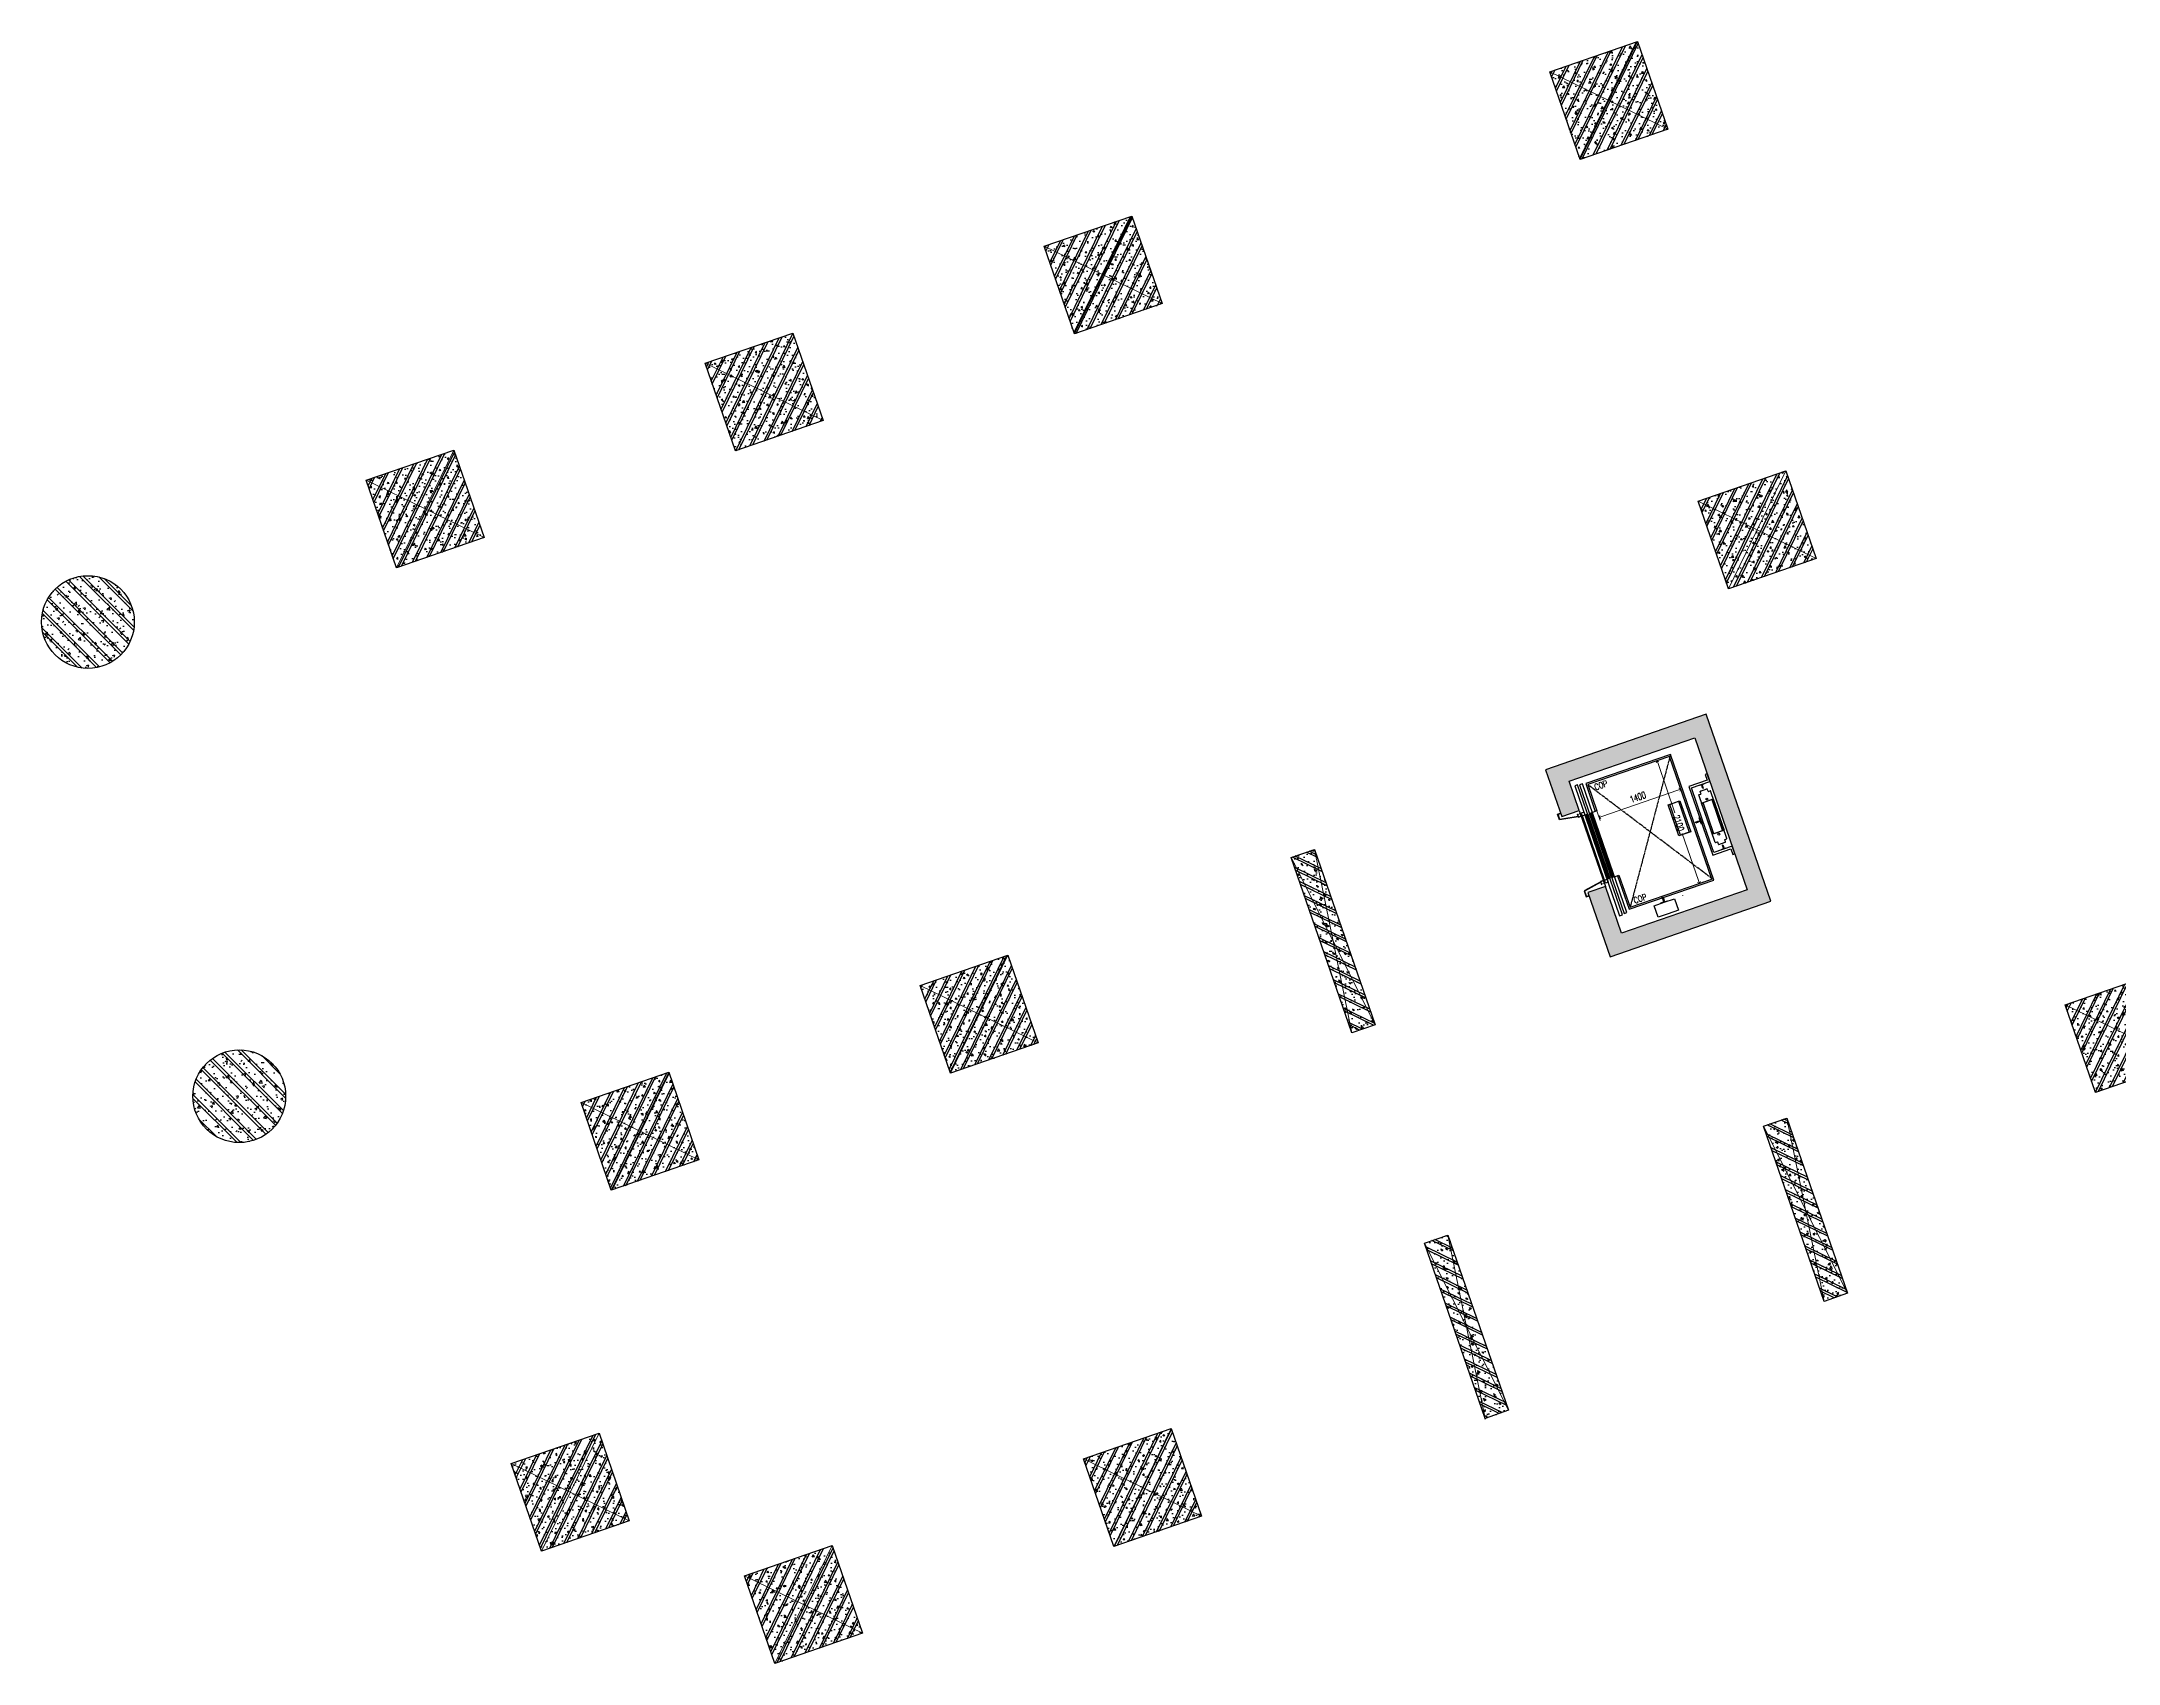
# Model space of a CAD drawing. Header units: millimetres. Extents: x 11689832 to 11802583, y 1023459 to 1173251.
# Drawn here: x 11701101 to 11734685, y 1039625 to 1065865 of the extents above; entities that cross this region are included whole.
import ezdxf
from ezdxf.enums import TextEntityAlignment as Align

# ---------------------------------------------------------------- set-up
doc = ezdxf.new("R2010")
doc.units = ezdxf.units.MM
doc.header["$MEASUREMENT"] = 0
doc.linetypes.add('xref.asix of  podium$0$xref.asix of  podium$0$Xref_ST_MBDV Cot vach 30.7.2022$0$ACAD_ISO02W100', pattern=[15, 12, -3])
doc.layers.get('0').update_dxf_attribs({"linetype": 'CONTINUOUS', "lineweight": 13})
doc.layers.get('Defpoints').update_dxf_attribs({"color": 5, "linetype": 'CONTINUOUS', "lineweight": 13})
doc.layers.add('KT-Net cot vach', color=6, linetype='CONTINUOUS')
doc.layers.add('thang may block', color=36, linetype='CONTINUOUS')
doc.layers.add('KT-Net thay', color=7, linetype='CONTINUOUS', lineweight=25)
doc.styles.add('xref.asix of  podium$0$xref.asix of  podium$0$Xref_ST_MBDV Cot vach 30.7.2022$0$ROMANS', font='ROMANS.SHX')
doc.styles.add('xref.asix of  podium$0$xref.asix of  podium$0$Xref_ST_MBDV Cot vach 30.7.2022$0$xref.N.Cot vach tang N2$0$DIM', font='vnsimli.shx', dxfattribs={"width": 0.7})
doc.dimstyles.new('xref.asix of  podium$0$xref.asix of  podium$0$Xref_ST_MBDV Cot vach 30.7.2022$0$xref.N.Cot vach tang N2$0$CCU 1-100 A1', dxfattribs={"dimscale": 100, "dimtxt": 2.2, "dimasz": 1, "dimexe": 1, "dimexo": 0, "dimgap": 1, "dimtad": 1, "dimdec": 0, "dimdsep": 46, "dimtxsty": 'xref.asix of  podium$0$xref.asix of  podium$0$Xref_ST_MBDV Cot vach 30.7.2022$0$xref.N.Cot vach tang N2$0$DIM', "dimblk1": 'xref.asix of  podium$0$xref.asix of  podium$0$Xref_ST_MBDV Cot vach 30.7.2022$0$xref.N.Cot vach tang N2$0$_ARCHTICK', "dimblk2": 'xref.asix of  podium$0$xref.asix of  podium$0$Xref_ST_MBDV Cot vach 30.7.2022$0$xref.N.Cot vach tang N2$0$_ARCHTICK', "dimsah": 1, "dimcen": 0, "dimdle": 1, "dimclrd": 256, "dimclre": 256, "dimclrt": 31, "dimadec": 0, "dimazin": 0, "dimtfac": 1, "dimtdec": 0, "dimtix": 1, "dimtmove": 2, "dimatfit": 3, "dimldrblk": 'xref.asix of  podium$0$xref.asix of  podium$0$Xref_ST_MBDV Cot vach 30.7.2022$0$xref.N.Cot vach tang N2$0$_ARCHTICK', "dimfxl": 8, "dimtolj": 1, "dimarcsym": 0})
pattern_1 = [(49.99999999999999, (-549.9999999999709, 3049.999999999996), (286.9040730403014, -25.10085399303804), [30, -330]), (355, (-549.9999999999709, 3049.999999999996), (-55.50053344520001, 300.8768534800047), [24, -264]), (100.4514, (-526.0913279999709, 3047.908263999996), (231.4037526856086, 275.7758168243814), [25.496076, -280.4568448]), (46.18420000000001, (-549.9999999999709, 3129.999999999996), (426.8964194502578, -66.20760573160723), [45, -495]), (96.6356, (-514.4253019999708, 3124.482677199996), (373.8650822194813, 389.6471483601767), [38.2441152, -420.6852]), (351.1842, (-549.9999999999709, 3129.999999999996), (373.8647780534509, 389.6474403701299), [36, -396]), (21, (-509.9999999999709, 3109.999999999996), (238.7628208473847, -161.0475562661355), [30, -330]), (326.0000000000001, (-509.9999999999709, 3109.999999999996), (97.32613276863269, 290.0600180187412), [24, -264]), (71.4514, (-490.1031067999709, 3096.579357599996), (336.089051432596, 129.012198683981), [25.496076, -280.4568448]), (37.50000000000001, (-549.9999999999709, 3049.999999999996), (4.863942126916267, 133.1575415325246), [0, -260.8, 0, -268, 0, -265]), (7.499999999999999, (-549.9999999999709, 3049.999999999996), (105.2278149768594, 157.7646847529441), [0, -152.8, 0, -254.8, 0, -101]), (327.5, (-639.1999999999709, 3049.999999999996), (213.5289744689636, -9.021948693751902), [0, -100, 0, -312, 0, -414]), (317.5, (-679.1999999999709, 3049.999999999996), (233.2744677369545, 40.04199293292709), [0, -130, 0, -207.2, 0, -294]), (45, (-549.9999999999709, 3049.999999999996), (-120.2081528017131, 120.2081528017131), []), (45, (-549.9999999999709, 3098.999999999996), (-120.2081528017131, 120.2081528017131), [])]

# ---------------------------------------------------------------- blocks, each defined once
blk = doc.blocks.new('*U53')
h = blk.add_hatch()
h.set_pattern_fill('VATLIEU04', color=250, scale=40, style=0, pattern_type=2)
h.set_pattern_definition([(49.99999999999999, (550, -550), (286.9040730403014, -25.10085399303804), [30, -330]), (355, (550, -550), (-55.50053344520001, 300.8768534800047), [24, -264]), (100.4514, (573.908672, -552.091736), (231.4037526856086, 275.7758168243814), [25.496076, -280.4568448]), (46.18420000000001, (550, -470), (426.8964194502578, -66.20760573160723), [45, -495]), (96.6356, (585.574698, -475.5173228), (373.8650822194813, 389.6471483601767), [38.2441152, -420.6852]), (351.1842, (550, -470), (373.8647780534509, 389.6474403701299), [36, -396]), (21, (590, -490), (238.7628208473847, -161.0475562661355), [30, -330]), (326.0000000000001, (590, -490), (97.32613276863269, 290.0600180187412), [24, -264]), (71.4514, (609.8968932, -503.4206424), (336.089051432596, 129.012198683981), [25.496076, -280.4568448]), (37.50000000000001, (550, -550), (4.863942126916267, 133.1575415325246), [0, -260.8, 0, -268, 0, -265]), (7.499999999999999, (550, -550), (105.2278149768594, 157.7646847529441), [0, -152.8, 0, -254.8, 0, -101]), (327.5, (460.8, -550), (213.5289744689636, -9.021948693751902), [0, -100, 0, -312, 0, -414]), (317.5, (420.8, -550), (233.2744677369545, 40.04199293292709), [0, -130, 0, -207.2, 0, -294]), (45, (550, -550), (-120.2081528017131, 120.2081528017131), []), (45, (550, -501), (-120.2081528017131, 120.2081528017131), [])])
h.paths.add_polyline_path([(-475, 475), (1025, 475), (1025, -1025), (-475, -1025)])
at = {"color": 6, "ltscale": 0.25}
blk.add_lwpolyline([(-475, 475), (1025, 475), (1025, -1025), (-475, -1025)], close=True, dxfattribs=at)
at = {"layer": 'Defpoints', "linetype": 'ByBlock', "ltscale": 30}
for p, q in [((1025, 475), (-475, -1025)), ((-475, 475), (1025, -1025))]:
    blk.add_line(p, q, dxfattribs=at)
blk = doc.blocks.new('xref.asix of  podium$0$xref.asix of  podium$0$C1500')
at = {"layer": 'KT-Net cot vach'}
h = blk.add_hatch(dxfattribs=at)
h.set_pattern_fill('1BETONG2-BOP', color=250, scale=50, style=0, pattern_type=2)
h.set_pattern_definition([(49.99999999999999, (103512.2201552597, -41871.032165007), (358.6300913003767, -31.37606749129755), [37.5, -412.5]), (355, (103512.2201552597, -41871.032165007), (-69.3756668065, 376.0960668500059), [30, -330]), (100.4514, (103542.1059952597, -41873.64683500701), (289.2546908570108, 344.7197710304768), [31.870095, -350.571056]), (46.18420000000001, (103512.2201552597, -41771.032165007), (533.6205243128222, -82.75950716450905), [56.25, -618.75]), (96.6356, (103556.6885277597, -41777.928818507), (467.3313527743517, 487.0589354502209), [47.805144, -525.8565]), (351.1842, (103512.2201552597, -41771.032165007), (467.3309725668136, 487.0593004626623), [45, -495]), (21, (103562.2201552597, -41796.032165007), (298.4535260592309, -201.3094453326694), [37.5, -412.5]), (226, (103562.2201552597, -41796.032165007), (335.9410612363429, -182.7699045802956), [29.99999999999999, -329.9999999999999]), (71.4514, (103587.0912717597, -41812.807968007), (420.111314290745, 161.2652483549762), [31.870095, -350.571056]), (67.5, (103512.2201552597, -41871.032165007), (-77.95809165226936, 147.1872309201324), [0, -326, 0, -335, 0, -331.25]), (4.500000000000002, (103512.2201552597, -41871.032165007), (141.6754619393668, 190.0515942692064), [0, -191, 0, -318.5, 0, -126.25]), (327.5, (103400.7201552597, -41871.032165007), (266.9112180862045, -11.27743586718988), [0, -125, 0, -390, 0, -517.5]), (317.5, (103350.7201552597, -41871.032165007), (291.5930846711931, 50.05249116615887), [0, -162.5, 0, -259, 0, -367.5]), (315, (103512.2201552597, -41871.032165007), (150.2601910021414, 150.2601910021414), []), (315, (103512.2201552597, -41809.782165007), (150.2601910021414, 150.2601910021414), [])])
h.paths.add_polyline_path([(-2387.629219849594, 22.25616056041326, 1), (-887.6292198495939, 22.25616056041326, 1)])
at = {"color": 6, "ltscale": 0.25}
blk.add_circle((-1637.629219849594, 22.25616056041326, 0.1041688098932346), 749.9999999999657, dxfattribs=at)
blk = doc.blocks.new('*U54')
h = blk.add_hatch()
h.set_pattern_fill('VATLIEU04', color=250, scale=40, style=0, pattern_type=2)
h.set_pattern_definition([(49.99999999999999, (550.0000000000146, 1549.999999999985), (286.9040730403014, -25.10085399303804), [30, -330]), (355, (550.0000000000146, 1549.999999999985), (-55.50053344520001, 300.8768534800047), [24, -264]), (100.4514, (573.9086720000146, 1547.908263999985), (231.4037526856086, 275.7758168243814), [25.496076, -280.4568448]), (46.18420000000001, (550.0000000000146, 1629.999999999985), (426.8964194502578, -66.20760573160723), [45, -495]), (96.6356, (585.5746980000147, 1624.482677199985), (373.8650822194813, 389.6471483601767), [38.2441152, -420.6852]), (351.1842, (550.0000000000146, 1629.999999999985), (373.8647780534509, 389.6474403701299), [36, -396]), (21, (590.0000000000146, 1609.999999999985), (238.7628208473847, -161.0475562661355), [30, -330]), (326.0000000000001, (590.0000000000146, 1609.999999999985), (97.32613276863269, 290.0600180187412), [24, -264]), (71.4514, (609.8968932000146, 1596.579357599985), (336.089051432596, 129.012198683981), [25.496076, -280.4568448]), (37.50000000000001, (550.0000000000146, 1549.999999999985), (4.863942126916267, 133.1575415325246), [0, -260.8, 0, -268, 0, -265]), (7.499999999999999, (550.0000000000146, 1549.999999999985), (105.2278149768594, 157.7646847529441), [0, -152.8, 0, -254.8, 0, -101]), (327.5, (460.8000000000145, 1549.999999999985), (213.5289744689636, -9.021948693751902), [0, -100, 0, -312, 0, -414]), (317.5, (420.8000000000145, 1549.999999999985), (233.2744677369545, 40.04199293292709), [0, -130, 0, -207.2, 0, -294]), (45, (550.0000000000146, 1549.999999999985), (-120.2081528017131, 120.2081528017131), []), (45, (550.0000000000146, 1598.999999999985), (-120.2081528017131, 120.2081528017131), [])])
h.paths.add_polyline_path([(-475, -474.9999999999998), (1025, -475.0000000000146), (1025.000000000015, 1024.999999999985), (-474.9999999999854, 1025)])
at = {"color": 6, "ltscale": 0.25}
blk.add_lwpolyline([(-475, -474.9999999999998), (1025, -475.0000000000146), (1025.000000000015, 1024.999999999985), (-474.9999999999854, 1025)], close=True, dxfattribs=at)
at = {"layer": 'Defpoints', "linetype": 'ByBlock', "ltscale": 30}
for p, q in [((1025, -475.0000000000146), (-474.9999999999854, 1025)), ((-475, -474.9999999999998), (1025.000000000015, 1024.999999999985))]:
    blk.add_line(p, q, dxfattribs=at)
blk = doc.blocks.new('*U58')
h = blk.add_hatch()
h.set_pattern_fill('VATLIEU04', color=250, scale=40, style=0, pattern_type=2)
h.set_pattern_definition(pattern_1)
h.paths.add_polyline_path([(-475, -474.9999999999998), (-75, -475.0000000000038), (-74.9999999999709, 2524.999999999996), (-474.9999999999709, 2525)])
at = {"color": 6, "ltscale": 0.25}
blk.add_lwpolyline([(-475, -474.9999999999998), (-75, -475.0000000000038), (-74.9999999999709, 2524.999999999996), (-474.9999999999709, 2525)], close=True, dxfattribs=at)
at = {"layer": 'Defpoints', "linetype": 'ByBlock', "ltscale": 30}
for p, q in [((-75, -475.0000000000038), (-474.9999999999709, 2525)), ((-475, -474.9999999999998), (-74.9999999999709, 2524.999999999996))]:
    blk.add_line(p, q, dxfattribs=at)
blk = doc.blocks.new('*U59')
h = blk.add_hatch()
h.set_pattern_fill('VATLIEU04', color=250, scale=40, style=0, pattern_type=2)
h.set_pattern_definition(pattern_1)
h.paths.add_polyline_path([(-475, -474.9999999999998), (-75, -475.0000000000038), (-74.9999999999709, 2524.999999999996), (-474.9999999999709, 2525)])
at = {"color": 6, "ltscale": 0.25}
blk.add_lwpolyline([(-475, -474.9999999999998), (-75, -475.0000000000038), (-74.9999999999709, 2524.999999999996), (-474.9999999999709, 2525)], close=True, dxfattribs=at)
at = {"layer": 'Defpoints', "linetype": 'ByBlock', "ltscale": 30}
for p, q in [((-75, -475.0000000000038), (-474.9999999999709, 2525)), ((-475, -474.9999999999998), (-74.9999999999709, 2524.999999999996))]:
    blk.add_line(p, q, dxfattribs=at)
blk = doc.blocks.new('xref.asix of  podium$0$xref.asix of  podium$0$MBCot-PN-flat-22')
at = {"layer": 'KT-Net cot vach', "rotation": 19.04713795399666}
for p in [(25897.90325425193, 7645.250534330495), (17721.48715347238, 4822.358175267698), (12239.03479451314, 2929.551755063003, -5.460129879951871e-05), (6756.582437444478, 1036.745336057153), (28296.54611554556, 697.6593348206952), (15714.61931190267, -7137.365755932406), (34229.54083251953, -7447.579813627759), (10232.16695333645, -9030.172173941275), (18358.02137764543, -14793.89404792245), (12875.56901918165, -16686.70046581817)]:
    blk.add_blockref('*U53', p, dxfattribs=at)
at = {"layer": 'KT-Net cot vach', "linetype": 'ByBlock', "xscale": -1.000000000000001, "rotation": 199.0471379540016}
blk.add_blockref('*U59', (29353.29491782188, -9410.915340263397), dxfattribs=at)
at = {"layer": 'KT-Net thay'}
for p in [(3292.39369536005, -984.9366813460365, -0.1041688098627267), (5739.881037034094, -8656.20833768486, -0.1041688098895617)]:
    blk.add_blockref('xref.asix of  podium$0$xref.asix of  podium$0$C1500', p, dxfattribs=at)
at = {"layer": 'KT-Net thay', "linetype": 'ByBlock'}
for name, p, xscale, rotation in [('*U58', (21866.08084857278, -7182.322664969368), -0.9999999999999996, 19.04713795400157), ('*U58', (24019.96399992332, -13420.97535368265), -0.9999999999999996, 19.04713795400157), ('*U54', (9284.67389166914, -15387.44053781207, -1.278672801105149e-09), -1, 289.0471379540017)]:
    blk.add_blockref(name, p, dxfattribs=dict(at, xscale=xscale, rotation=rotation))
blk = doc.blocks.new('xref.asix of  podium$0$xref.asix of  podium$0$Xref_ST_MBDV Cot vach 30.7.2022$0$xref.N.Cot vach tang N2$0$_Open90')
at = {"color": 0, "linetype": 'ByBlock', "lineweight": -2}
for p, q in [((0, 0), (-1, 0)), ((-0.5, 0.5), (0, 0)), ((0, 0), (-0.5, -0.5))]:
    blk.add_line(p, q, dxfattribs=at)
blk = doc.blocks.new('*D67')
at = {"layer": 'Defpoints', "color": 5, "transparency": 16777216}
for p, q in [((11727290.12920856, 1054253.686004897), (11727175.64442047, 1054214.160346108)), ((11727239.2242375, 1054183.215122447), (11727513.35482113, 1053389.204782421)), ((11727891.9161041, 1052292.714310532), (11727629.75153745, 1053052.065470649)), ((11727975.45566965, 1052268.660152689), (11727860.97088043, 1052229.13449351))]:
    blk.add_line(p, q, dxfattribs=at)
at = {"layer": 'Defpoints', "color": 0, "transparency": 16777216}
for p in [(11727222.90694082, 1054230.477642789), (11727290.12920856, 1054253.686004897, -6.460498627752941e-06), (11727975.45566965, 1052268.660152689, -3.229479425215231e-06)]:
    blk.add_point(p, dxfattribs=at)
at = {"layer": 'Defpoints', "color": 5, "transparency": 16777216, "xscale": 50, "yscale": 50, "zscale": 50}
for p, rotation in [((11727222.90694082, 1054230.477642789), 109.0471379213913), ((11727908.23340078, 1052245.45179019), 289.0471379213914)]:
    blk.add_blockref('xref.asix of  podium$0$xref.asix of  podium$0$Xref_ST_MBDV Cot vach 30.7.2022$0$xref.N.Cot vach tang N2$0$_Open90', p, dxfattribs=dict(at, rotation=rotation))
at = {"layer": 'Defpoints', "color": 5, "transparency": 16777216, "insert": (11727571.55317988, 1053220.635126738), "char_height": 110, "attachment_point": 5, "rotation": 289.04713792139137, "style": 'xref.asix of  podium$0$xref.asix of  podium$0$Xref_ST_MBDV Cot vach 30.7.2022$0$xref.N.Cot vach tang N2$0$DIM'}
blk.add_mtext('\\A1;2100', dxfattribs=at)
blk = doc.blocks.new('xref.asix of  podium$0$xref.asix of  podium$0$Xref_ST_MBDV Cot vach 30.7.2022$0$xref.N.Cot vach tang N2$0$_ARCHTICK')
at = {"color": 0, "linetype": 'ByBlock', "const_width": 0.15}
blk.add_lwpolyline([(-0.5, -0.5), (0.5, 0.5)], dxfattribs=at)
blk = doc.blocks.new('*D68')
at = {"layer": 'Defpoints', "color": 5, "transparency": 16777216}
for p, q in [((11727457.99490803, 1054205.849250555), (11727624.9958832, 1053722.136345802)), ((11727561.41606617, 1053753.081569436), (11726332.5905375, 1053328.831855229)), ((11726216.23082226, 1053512.652341095), (11726301.64531386, 1053265.252038194))]:
    blk.add_line(p, q, dxfattribs=at)
at = {"layer": 'Defpoints', "color": 0, "transparency": 16777216}
for p in [(11727457.99490803, 1054205.849250555, -3.23024931387647e-06), (11726216.23082226, 1053512.652341095), (11726285.32801716, 1053312.514558529)]:
    blk.add_point(p, dxfattribs=at)
at = {"layer": 'Defpoints', "color": 5, "transparency": 16777216}
for p, xscale, yscale, zscale, rotation in [((11727608.6785865, 1053769.398866137), 50, 50, 50, 19.04713794639422), ((11726285.32801716, 1053312.514558529), 50.00000000000001, 50.00000000000001, 50.00000000000001, 199.0471379463943)]:
    blk.add_blockref('xref.asix of  podium$0$xref.asix of  podium$0$Xref_ST_MBDV Cot vach 30.7.2022$0$xref.N.Cot vach tang N2$0$_Open90', p, dxfattribs=dict(at, xscale=xscale, yscale=yscale, zscale=zscale, rotation=rotation))
at = {"layer": 'Defpoints', "color": 5, "transparency": 16777216, "insert": (11726912.73697876, 1053640.208005035), "char_height": 110, "attachment_point": 5, "rotation": 19.047137946394237, "style": 'xref.asix of  podium$0$xref.asix of  podium$0$Xref_ST_MBDV Cot vach 30.7.2022$0$xref.N.Cot vach tang N2$0$DIM'}
blk.add_mtext('\\A1;1400', dxfattribs=at)
blk = doc.blocks.new('rtrerfgfgf')
at = {"layer": 'thang may block', "linetype": 'Continuous', "ltscale": 2}
for p, q in [((11727440.83292643, 1054332.164199739, -6.433586915970323e-06), (11726070.21983679, 1053858.962595236, -6.437488183257516e-06)), ((11727425.36031462, 1054300.37429122, -6.433586915970323e-06), (11726102.00974531, 1053843.489983424, -6.433586915970323e-06)), ((11728110.68677631, 1052315.348437255, -3.203337602093805e-06), (11727425.36031462, 1054300.37429122, -6.433586915970275e-06)), ((11728142.47668483, 1052299.875825442, -3.203337602093805e-06), (11727440.83292643, 1054332.164199739, -6.433586915970275e-06)), ((11726070.21983679, 1053858.962595236, -6.613045211185143e-06), (11726225.23415551, 1053409.968652077, -3.203337602093805e-06)), ((11727906.28182874, 1053835.09734453, 2.662636885169267e-08), (11727984.26498729, 1053862.020884097, 2.662636885169267e-08)), ((11727983.85993688, 1053855.533516821, 2.662636885169267e-08), (11727951.4941337, 1053842.031858232, 2.662636885169267e-08)), ((11727984.26498729, 1053862.020884097, 2.662636885169267e-08), (11727983.85993688, 1053855.533516821, 2.662636885169267e-08)), ((11725939.17863557, 1053840.168883963, -3.203337602093805e-06), (11725891.91611524, 1053823.851587256, -3.203337602093805e-06)), ((11725891.91611524, 1053823.851587256, -3.203337602093805e-06), (11726618.0358187, 1051720.669432462, -3.203337602093805e-06)), ((11726665.29833904, 1051736.986729169, -3.203337602093805e-06), (11725939.17863557, 1053840.168883963, -3.203337602093805e-06)), ((11726102.00974531, 1053843.489983424, -6.433586915970323e-06), (11726248.86541568, 1053418.12730043, -3.203337602093805e-06)), ((11727405.28071439, 1053515.870110443, -3.203337602093805e-06), (11727594.33079571, 1053581.139297271, -3.203337602093805e-06)), ((11727578.24405948, 1053014.887394919, -3.203337602093805e-06), (11727405.28071439, 1053515.870110443, -3.203337602093805e-06)), ((11727428.91197455, 1053524.028758796, -3.203337602093805e-06), (11727570.69953555, 1053572.980648917, -3.203337602093805e-06)), ((11727601.87531964, 1053023.046043272, -3.203337602093805e-06), (11727428.91197455, 1053524.028758796, -3.203337602093805e-06)), ((11727570.69953555, 1053572.980648917, -3.203337602093805e-06), (11727743.66288064, 1053071.997933393, -3.203337602093805e-06)), ((11727594.33079571, 1053581.139297271, -3.203337602093805e-06), (11727767.29414081, 1053080.156581747, -3.203337602093805e-06)), ((11728163.9806185, 1052908.657475374, 2.662636885169267e-08), (11727899.27065376, 1053675.381295903, 2.662636885169267e-08)), ((11727902.12256557, 1053681.240811841, 2.662636885169267e-08), (11727931.22115305, 1053691.287044715, 2.662636885169267e-08)), ((11727910.60303037, 1053830.241706925, 2.662636885169267e-08), (11727906.28182874, 1053835.09734453, 2.662636885169267e-08)), ((11727944.40475565, 1053839.584263726, 2.662636885169267e-08), (11727910.60303037, 1053830.241706925, 2.662636885169267e-08)), ((11727934.07306486, 1053697.146560653, 2.662636885169267e-08), (11727922.36435991, 1053731.060444529, 2.662636885169267e-08)), ((11727925.21627172, 1053736.919960468, 2.662636885169267e-08), (11728029.93489277, 1053773.073868438, 2.662636885169267e-08)), ((11727944.164891, 1053545.346591996, 2.662636885169267e-08), (11728133.21497233, 1053610.615778824, 2.662636885169267e-08)), ((11728118.43361983, 1053040.582874845, 2.662636885169267e-08), (11727944.164891, 1053545.346591996, 2.662636885169267e-08)), ((11727952.44918293, 1053816.283841202, 2.662636885169267e-08), (11727944.40475565, 1053839.584263726, 2.662636885169267e-08)), ((11727951.4941337, 1053842.031858232, 2.662636885169267e-08), (11727959.53856098, 1053818.731435708, 2.662636885169267e-08)), ((11727955.00370447, 1053806.586577685, 2.662636885169267e-08), (11727952.44918293, 1053816.283841202, 2.662636885169267e-08)), ((11727963.2928912, 1053782.577217356, 2.662636885169267e-08), (11727955.00370447, 1053806.586577685, 2.662636885169267e-08)), ((11727959.53856098, 1053818.731435708, 2.662636885169267e-08), (11727963.03833292, 1053809.360518125, 2.662636885169267e-08)), ((11727963.03833292, 1053809.360518125, 2.662636885169267e-08), (11727971.80014485, 1053785.514330763, 2.662636885169267e-08)), ((11727971.80014485, 1053785.514330763, 2.662636885169267e-08), (11727963.2928912, 1053782.577217356, 2.662636885169267e-08)), ((11727967.79615117, 1053553.50524035, 2.662636885169267e-08), (11728109.58371217, 1053602.457130471, 2.662636885169267e-08)), ((11728142.06488, 1053048.741523199, 2.662636885169267e-08), (11727967.79615117, 1053553.50524035, 2.662636885169267e-08)), ((11728047.50311365, 1053736.308072753, 2.662636885169267e-08), (11728035.79440871, 1053770.221956629, 2.662636885169267e-08)), ((11728053.36262959, 1053733.456160944, 2.662636885169267e-08), (11728082.46121916, 1053743.50239454, 2.662636885169267e-08)), ((11728353.03069983, 1052973.926662202, 2.662636885169267e-08), (11728088.32073509, 1053740.650482731, 2.662636885169267e-08)), ((11728109.58371217, 1053602.457130471, 2.662636885169267e-08), (11728283.852441, 1053097.69341332, 2.662636885169267e-08)), ((11728133.21497233, 1053610.615778824, 2.662636885169267e-08), (11728307.48370116, 1053105.852061673, 2.662636885169267e-08)), ((11726376.2595936, 1052298.397099252, -3.203337602093805e-06), (11726017.27906605, 1053338.172546566, -3.203337602093805e-06)), ((11726248.86541568, 1053418.12730043, -3.203337602093805e-06), (11726177.97163518, 1053393.65135537, -3.203337602093805e-06)), ((11727845.30990906, 1053237.215625451, 2.662636885169267e-08), (11727881.22942451, 1053249.616770948, 2.662636885169267e-08)), ((11727850.531444, 1053222.091618944, 2.662636885169267e-08), (11727845.30990906, 1053237.215625451, 2.662636885169267e-08)), ((11727886.45095945, 1053234.492764442, 2.662636885169267e-08), (11727850.531444, 1053222.091618944, 2.662636885169267e-08)), ((11727881.22942451, 1053249.616770948, 2.662636885169267e-08), (11727891.66096638, 1053250.04447907, 2.662636885169267e-08)), ((11727894.92442572, 1053240.591975003, 2.662636885169267e-08), (11727886.45095945, 1053234.492764442, 2.662636885169267e-08)), ((11727891.66096638, 1053250.04447907, 2.662636885169267e-08), (11727919.07322817, 1053259.50851116, 2.662636885169267e-08)), ((11727922.33668751, 1053250.056007093, 2.662636885169267e-08), (11727894.92442572, 1053240.591975003, 2.662636885169267e-08)), ((11727906.70010605, 1053307.603790025, 2.662636885169267e-08), (11727913.44624447, 1053312.577683515, 2.662636885169267e-08)), ((11727919.07322817, 1053259.50851116, 2.662636885169267e-08), (11727906.70010605, 1053307.603790025, 2.662636885169267e-08)), ((11727913.44624447, 1053312.577683515, 2.662636885169267e-08), (11727950.64968096, 1053204.819137157, 2.662636885169267e-08)), ((11727942.27181288, 1053204.5714957, 2.662636885169267e-08), (11727922.33668751, 1053250.056007093, 2.662636885169267e-08)), ((11727950.64968096, 1053204.819137157, 2.662636885169267e-08), (11727942.27181288, 1053204.5714957, 2.662636885169267e-08)), ((11727767.29414081, 1053080.156581747, -3.203337602093805e-06), (11727578.24405948, 1053014.887394919, -3.203337602093805e-06)), ((11727743.66288064, 1053071.997933393, -3.203337602093805e-06), (11727601.87531964, 1053023.046043272, -3.203337602093805e-06)), ((11728307.48370116, 1053105.852061673, 2.662636885169267e-08), (11728118.43361983, 1053040.582874845, 2.662636885169267e-08)), ((11728283.852441, 1053097.69341332, 2.662636885169267e-08), (11728142.06488, 1053048.741523199, 2.662636885169267e-08)), ((11728169.84013444, 1052905.805563565, 2.662636885169267e-08), (11728198.93872191, 1052915.851796439, 2.662636885169267e-08)), ((11728216.3315562, 1052879.594002348, 2.662636885169267e-08), (11728204.79823785, 1052912.999884629, 2.662636885169267e-08)), ((11728222.19107214, 1052876.742090539, 2.662636885169267e-08), (11728326.90969319, 1052912.89599851, 2.662636885169267e-08)), ((11728279.84844731, 1052865.684322906, 2.662636885169267e-08), (11728288.35570097, 1052868.621436313, 2.662636885169267e-08)), ((11728288.61025924, 1052841.838135544, 2.662636885169267e-08), (11728279.84844731, 1052865.684322906, 2.662636885169267e-08)), ((11728288.35570097, 1052868.621436313, 2.662636885169267e-08), (11728296.6448877, 1052844.612075984, 2.662636885169267e-08)), ((11728296.6448877, 1052844.612075984, 2.662636885169267e-08), (11728299.19940923, 1052834.914812468, 2.662636885169267e-08)), ((11728329.761605, 1052918.755514449, 2.662636885169267e-08), (11728318.22828665, 1052952.161396729, 2.662636885169267e-08)), ((11728321.08019846, 1052958.020912668, 2.662636885169267e-08), (11728350.17878802, 1052968.067146263, 2.662636885169267e-08)), ((11728345.36676342, 1052816.101309139, 2.662636885169267e-08), (11728267.38360487, 1052789.177769573, 2.662636885169267e-08)), ((11728267.38360487, 1052789.177769573, 2.662636885169267e-08), (11728267.78865528, 1052795.665136848, 2.662636885169267e-08)), ((11728267.78865528, 1052795.665136848, 2.662636885169267e-08), (11728300.15445846, 1052809.166795437, 2.662636885169267e-08)), ((11728292.11003118, 1052832.467217961, 2.662636885169267e-08), (11728288.61025924, 1052841.838135544, 2.662636885169267e-08)), ((11728300.15445846, 1052809.166795437, 2.662636885169267e-08), (11728292.11003118, 1052832.467217961, 2.662636885169267e-08)), ((11728299.19940923, 1052834.914812468, 2.662636885169267e-08), (11728307.24383651, 1052811.614389944, 2.662636885169267e-08)), ((11728307.24383651, 1052811.614389944, 2.662636885169267e-08), (11728341.0455618, 1052820.956946744, 2.662636885169267e-08)), ((11728341.0455618, 1052820.956946744, 2.662636885169267e-08), (11728345.36676342, 1052816.101309139, 2.662636885169267e-08)), ((11726536.95216273, 1052353.875908056, -3.203337602093805e-06), (11726607.84594323, 1052378.351853116, -3.203337602093805e-06)), ((11726584.21468306, 1052370.193204763, -3.173973463649748e-06), (11726771.86359519, 1051826.674220939, -3.173973463649748e-06)), ((11726607.84594323, 1052378.351853116, -3.203337602093805e-06), (11726787.33620701, 1051858.464129459, -3.203337602093805e-06)), ((11726771.86359519, 1051826.674220939, -3.17397346364972e-06), (11728142.47668483, 1052299.875825442, -3.203337602093751e-06)), ((11726787.33620701, 1051858.464129459, -3.203337602093805e-06), (11728110.68677631, 1052315.348437255, -3.203337602093805e-06)), ((11727287.03699319, 1051929.424500756, -3.203337602093805e-06), (11727332.52150458, 1051949.359626123, -3.203337602093805e-06)), ((11727395.043181, 1051958.25006916, -3.203337602093805e-06), (11727287.28463465, 1051921.046632668, -3.203337602093805e-06)), ((11727304.55711643, 1052021.164869632, -3.203337602093805e-06), (11727319.68112294, 1052026.386404579, -3.203337602093805e-06)), ((11727316.95826193, 1051985.24535418, -3.203337602093805e-06), (11727304.55711643, 1052021.164869632, -3.203337602093805e-06)), ((11727323.05747249, 1051976.771887916, -3.203337602093805e-06), (11727316.95826193, 1051985.24535418, -3.203337602093805e-06)), ((11727319.68112294, 1052026.386404579, -3.203337602093805e-06), (11727332.08226844, 1051990.466889126, -3.203337602093805e-06)), ((11727332.52150458, 1051949.359626123, -3.203337602093805e-06), (11727323.05747249, 1051976.771887916, -3.203337602093805e-06)), ((11727332.08226844, 1051990.466889126, -3.203337602093805e-06), (11727332.50997656, 1051980.035347257, -3.203337602093805e-06)), ((11727332.50997656, 1051980.035347257, -3.203337602093805e-06), (11727341.97400865, 1051952.623085464, -3.203337602093805e-06)), ((11727341.97400865, 1051952.623085464, -3.203337602093805e-06), (11727390.06928751, 1051964.996207578, -3.203337602093805e-06)), ((11727390.06928751, 1051964.996207578, -3.203337602093805e-06), (11727395.043181, 1051958.25006916, -3.203337602093805e-06)), ((11727641.75353714, 1052043.42635797, -3.203337602093805e-06), (11727641.50589568, 1052051.804226059, -3.203337602093805e-06)), ((11726618.0358187, 1051720.669432462, -3.203337602093805e-06), (11726665.29833904, 1051736.986729169, -3.203337602093805e-06))]:
    blk.add_line(p, q, dxfattribs=at)
at = {"layer": 'thang may block', "linetype": 'xref.asix of  podium$0$xref.asix of  podium$0$Xref_ST_MBDV Cot vach 30.7.2022$0$ACAD_ISO02W100', "ltscale": 2}
for p, q in [((11727440.83292643, 1054332.164199739, -6.433586915970275e-06), (11726787.33620701, 1051858.464129459, -3.203337602093805e-06)), ((11728142.47668483, 1052299.875825442, -3.203337602093805e-06), (11726102.00974531, 1053843.489983424, -6.433586915970275e-06))]:
    blk.add_line(p, q, dxfattribs=at)
at = {"layer": 'thang may block'}
for p, q in [((11726043.49803562, 1053400.120633238, -3.203337602093805e-06), (11725996.23551529, 1053383.803336531, -3.203337602093805e-06)), ((11725996.23551529, 1053383.803336531, -3.203337602093805e-06), (11726012.55281199, 1053336.540816198, -3.203337602093805e-06)), ((11726012.55281199, 1053336.540816198, -3.203337602093805e-06), (11726059.81533233, 1053352.858112905, -3.203337602093805e-06)), ((11726059.81533233, 1053352.858112905, -3.203337602093805e-06), (11726043.49803562, 1053400.120633238, -3.203337602093805e-06)), ((11726371.53333955, 1052296.765368884, -3.203337602093805e-06), (11726418.79585988, 1052313.082665591, -3.203337602093805e-06)), ((11726387.85063625, 1052249.502848552, -3.203337602093805e-06), (11726371.53333955, 1052296.765368884, -3.203337602093805e-06)), ((11726435.11315659, 1052265.820145259, -3.203337602093805e-06), (11726387.85063625, 1052249.502848552, -3.203337602093805e-06)), ((11726418.79585988, 1052313.082665591, -3.203337602093805e-06), (11726435.11315659, 1052265.820145259, -3.203337602093805e-06))]:
    blk.add_line(p, q, dxfattribs=at)
at = {"layer": 'thang may block', "linetype": 'Continuous', "ltscale": 2}
for points, elevation in [([(11726737.65491223, 1051772.546907966), (11726018.06212745, 1053856.824054628), (11725970.79960711, 1053840.506757921), (11726690.39239189, 1051756.229611259)], -3.203416179132671e-06), ([(11727932.04796272, 1053258.698410336), (11728124.02095848, 1052702.654858625), (11728417.99383494, 1052804.148444142), (11728448.99669869, 1052714.34965551), (11728482.08046292, 1052725.771763205), (11728439.65549148, 1052848.65431607), (11728140.95636298, 1052745.529000882), (11727960.40547492, 1053268.48878836), (11727779.85458686, 1053791.448575839), (11728078.55371536, 1053894.573891027), (11728036.12874392, 1054017.456443891), (11728003.04497969, 1054006.034336196), (11728034.04784343, 1053916.235547565), (11727740.07496696, 1053814.741962047), (11727932.04796272, 1053258.698410336)], 2.654779181282622e-08), ([(11726059.81533233, 1053352.858112905), (11726102.35160264, 1053367.543680639), (11726281.84186642, 1052847.655956981), (11726239.3055961, 1052832.970389248)], -3.203416179132671e-06), ([(11726130.70911484, 1053377.334058663), (11726173.24538314, 1053392.019625699), (11726352.73564692, 1052872.131902042), (11726310.19937862, 1052857.446335006)], -3.203416179132671e-06), ([(11726239.3055961, 1052832.970389248), (11726281.84186642, 1052847.655956981), (11726461.3321302, 1052327.768233324), (11726418.79585988, 1052313.082665591)], -3.203416179132671e-06), ([(11726310.19937862, 1052857.446335006), (11726352.73564692, 1052872.131902042), (11726532.2259107, 1052352.244178385), (11726489.6896424, 1052337.558611349)], -3.203416179132671e-06), ([(11727341.16390782, 1051939.648350914), (11727506.58272899, 1051996.758889388), (11727570.54653208, 1051811.489809685), (11727405.12771092, 1051754.37927121), (11727239.70888975, 1051697.268732736), (11727175.74508666, 1051882.537812439), (11727341.16390782, 1051939.648350914)], -3.203416179132671e-06)]:
    blk.add_lwpolyline(points, close=True, dxfattribs=dict(at, elevation=elevation))
at = {"layer": 'thang may block', "linetype": 'Continuous', "ltscale": 2, "elevation": -3.203416179132671e-06}
for points in [[(11726253.48435422, 1052837.865578957), (11726073.99409045, 1053357.753302614)], [(11726267.66311032, 1052842.76076797), (11726088.17284654, 1053362.648491626)], [(11726324.37813472, 1052862.341524018), (11726144.88787094, 1053382.229247675)], [(11726338.55689082, 1052867.23671303), (11726159.06662704, 1053387.124436687)], [(11726503.8683985, 1052342.453800361), (11726324.37813472, 1052862.341524018)], [(11726518.0471546, 1052347.348989373), (11726338.55689082, 1052867.23671303)], [(11726432.974618, 1052317.9778553), (11726253.48435422, 1052837.865578957)], [(11726447.1533741, 1052322.873044312), (11726267.66311032, 1052842.76076797)]]:
    blk.add_lwpolyline(points, dxfattribs=at)
at = {"layer": 'thang may block', "linetype": 'Continuous', "ltscale": 2}
for centre, radius in [((11728027.92051584, 1053609.174448829, 2.662636885169267e-08), 14.5), ((11728223.72807632, 1053042.02420484, 2.662636885169267e-08), 17.5)]:
    blk.add_circle(centre, radius, dxfattribs=at)
for centre, radius, start, end in [((11727903.62636764, 1053676.885097967, 2.662636885169267e-08), 4.607999999520398, 109.0471379213914, 199.0471379463943), ((11727926.72007378, 1053732.564246594, 2.662636885169267e-08), 4.607999999978259, 109.0471379213914, 199.0471379463943), ((11727929.71735098, 1053695.642758589, 2.662636885169267e-08), 4.60799999979095, 289.0471379213914, 19.04713794639433), ((11728031.43869483, 1053768.718154564, 2.662636885169267e-08), 4.608000000157357, 19.04713794639433, 109.0471379213914), ((11728051.85882753, 1053737.811874818, 2.662636885169267e-08), 4.607999999930221, 199.0471379463943, 289.0471379213914), ((11728083.96502122, 1053739.146680666, 2.662636885169267e-08), 4.607999999791003, 19.04713794639433, 109.0471379213914), ((11728168.33633238, 1052910.161277438, 2.662636885169267e-08), 4.607999999934203, 199.0471379463943, 289.0471379213914), ((11728200.44252398, 1052911.496082565, 2.662636885169267e-08), 4.608000000253028, 19.04713794639433, 109.0471379213914), ((11728220.68727007, 1052881.097804413, 2.662636885169267e-08), 4.607999999838648, 199.0471379463943, 289.0471379213914), ((11728322.58400052, 1052953.665198794, 2.662636885169267e-08), 4.608000000069675, 109.0471379213914, 199.0471379463943), ((11728325.40589112, 1052917.251712384, 2.662636885169267e-08), 4.608000000340515, 289.0471379213914, 19.04713794639433), ((11728348.67498596, 1052972.422860138, 2.662636885169267e-08), 4.608000000340305, 289.0471379213914, 19.04713794639433)]:
    blk.add_arc(centre, radius, start, end, dxfattribs=at)
at = {"layer": 'thang may block', "linetype": 'Continuous', "ltscale": 2, "style": 'xref.asix of  podium$0$xref.asix of  podium$0$Xref_ST_MBDV Cot vach 30.7.2022$0$ROMANS', "width": 0.75}
for p in [(11726317.16750137, 1053833.13913772, -6.433586915970275e-06), (11726950.2786136, 1051999.353348819, -3.203337602093805e-06)]:
    blk.add_text('COP', height=100, rotation=19.0471379538765, dxfattribs=at).set_placement(p, align=Align.MIDDLE)
at = {"layer": 'Defpoints', "color": 5}
dim = blk.add_linear_dim(base=(11726285.32801716, 1053312.514558529, -3.203337602093805e-06), p1=(11727457.99490803, 1054205.849250555, -6.433586915970275e-06), p2=(11726216.23082226, 1053512.652341095, -3.203337602093805e-06), angle=199.0471379463943, dimstyle='xref.asix of  podium$0$xref.asix of  podium$0$Xref_ST_MBDV Cot vach 30.7.2022$0$xref.N.Cot vach tang N2$0$CCU 1-100 A1', override={"dimscale": 50, "dimblk1": 'xref.asix of  podium$0$xref.asix of  podium$0$Xref_ST_MBDV Cot vach 30.7.2022$0$xref.N.Cot vach tang N2$0$_Open90', "dimblk2": 'xref.asix of  podium$0$xref.asix of  podium$0$Xref_ST_MBDV Cot vach 30.7.2022$0$xref.N.Cot vach tang N2$0$_Open90', "dimclrd": 5, "dimclre": 5, "dimclrt": 5, "dimlwd": 65535, "dimlwe": 65535}, dxfattribs=at)
dim.commit()
dim.dimension.update_dxf_attribs({"geometry": '*D68', "text_midpoint": (11726912.73697876, 1053640.208005035, -3.203337602093805e-06)})
dim = blk.add_linear_dim(base=(11727222.90694082, 1054230.477642789, 2.691171178266557e-08), p1=(11727975.45566965, 1052268.660152688, -3.202567713432566e-06), p2=(11727290.12920856, 1054253.686004896, -6.433586915970275e-06), angle=289.0471379213914, dimstyle='xref.asix of  podium$0$xref.asix of  podium$0$Xref_ST_MBDV Cot vach 30.7.2022$0$xref.N.Cot vach tang N2$0$CCU 1-100 A1', override={"dimscale": 50, "dimblk1": 'xref.asix of  podium$0$xref.asix of  podium$0$Xref_ST_MBDV Cot vach 30.7.2022$0$xref.N.Cot vach tang N2$0$_Open90', "dimblk2": 'xref.asix of  podium$0$xref.asix of  podium$0$Xref_ST_MBDV Cot vach 30.7.2022$0$xref.N.Cot vach tang N2$0$_Open90', "dimclrd": 5, "dimclre": 5, "dimclrt": 5, "dimlwd": 65535, "dimlwe": 65535}, dxfattribs=at)
dim.commit()
dim.dimension.update_dxf_attribs({"geometry": '*D67', "text_midpoint": (11727571.55317988, 1053220.635126738, 2.691171178266557e-08), "dimtype": 128})

msp = doc.modelspace()

# ---------------------------------------------------------------- hatches: boundary and pattern name
at = {"layer": 'KT-Net cot vach'}
h = msp.add_hatch(dxfattribs=at)
h.set_pattern_fill('1BETONG2-BOP', color=250, scale=30, style=0, pattern_type=2)
h.set_pattern_definition([(69.04713795401962, (11717525.57344028, 1046464.448801902), (209.5408150160534, 52.4275389604423), [22.4999999999999, -247.4999999999992]), (14.04713795401967, (11717525.57344028, 1046464.448801902), (-112.9888797136512, 199.7186960031902), [17.9999999999999, -197.9999999999992]), (119.4985379540196, (11717543.03517388, 1046468.817764597), (96.55213107871269, 252.1461576231357), [19.1220569999999, -210.3426335999992]), (65.23133795401962, (11717505.99268423, 1046521.163826301), (318.8479477665745, 57.54985840890612), [33.7499999999998, -371.2499999999984]), (115.6827379540196, (11717532.56334944, 1046525.959631123), (169.6772687876662, 367.7426062021764), [28.6830864, -315.5139]), (10.23133795401963, (11717505.99268423, 1046521.163826301), (169.6769816806724, 367.7427387715611), [26.99999999999998, -296.9999999999997]), (40.04713795401962, (11717539.24538544, 1046516.775448225), (208.685901516953, -55.73324418241951), [22.5, -247.5]), (245.0471379540196, (11717539.24538544, 1046516.775448225), (226.3167839920097, -37.87819630967974), [17.9999999999999, -197.9999999999992]), (90.4985379540193, (11717556.6358743, 1046512.131000109), (206.6892795315937, 173.7225965344256), [19.122057, -210.3426336]), (86.54713795401962, (11717525.57344028, 1046464.448801902), (-73.0343233223647, 68.21249018210884), [0, -195.6, 0, -201, 0, -198.75]), (23.54713795401962, (11717525.57344028, 1046464.448801902), (43.13773376636044, 135.5289346431329), [0, -114.6, 0, -191.1, 0, -75.75]), (346.5471379540196, (11717462.33618808, 1046442.616258908), (153.5869696668104, 45.86723397553281), [0, -75, 0, -234, 0, -310.5]), (336.5471379540196, (11717433.97867588, 1046432.825880883), (155.5764329255628, 85.4834131405494), [0, -97.5, 0, -155.4, 0, -220.5]), (334.0471379540196, (11717525.57344028, 1046464.448801902), (55.79802255084359, 114.6421854267248), []), (334.0471379540196, (11717513.5802272, 1046499.186754346), (55.79802255084359, 114.6421854267248), [])])
h.paths.add_polyline_path([(11725965.7394715, 1053426.170670967), (11725802.56650443, 1053898.79587429), (11727834.85487877, 1054600.439632704), (11728683.35430752, 1052142.788575365), (11726651.06593321, 1051441.144816986), (11726389.98918588, 1052197.345142322), (11726106.41406389, 1052099.441362084), (11726465.39459146, 1051059.665914752), (11729064.83320975, 1051957.117233608), (11728020.52622052, 1054981.918534941), (11725421.08760219, 1054084.467216043), (11725682.16434951, 1053328.266890728)])

# ---------------------------------------------------------------- linework, layer by layer
at = {"layer": 'KT-Net cot vach', "color": 1}
msp.add_line((11723841.2316708, 1046556.748093801, 2.662636885169267e-08), (11723873.86626421, 1046462.223053137, 2.662636885169267e-08), dxfattribs=at)
at = {"layer": 'KT-Net cot vach', "elevation": 2.677401980852738e-08}
msp.add_lwpolyline([(11725965.7394715, 1053426.170670967), (11725802.56650443, 1053898.79587429), (11727834.85487877, 1054600.439632704), (11728683.35430752, 1052142.788575365), (11726651.06593321, 1051441.144816986), (11726389.98918588, 1052197.345142322), (11726106.41406389, 1052099.441362084), (11726465.39459146, 1051059.665914752), (11729064.83320975, 1051957.117233608), (11728020.52622052, 1054981.918534941), (11725421.08760219, 1054084.467216043), (11725682.16434951, 1053328.266890728)], close=True, dxfattribs=at)
at = {"layer": 'thang may block', "linetype": 'Continuous', "ltscale": 2}
for p, q in [((11725965.73947152, 1053426.170670971, 2.677401980852745e-08), (11726389.98918588, 1052197.345142322, 2.677401980852745e-08)), ((11726373.67188918, 1052244.607662655, 2.677401980852738e-08), (11726357.35459247, 1052291.870182988, 2.677401980852738e-08))]:
    msp.add_line(p, q, dxfattribs=at)
at = {"layer": 'thang may block', "elevation": 2.654779181282622e-08}
for points in [[(11725948.44372884, 1053323.055575372), (11725648.86171737, 1053271.515260191), (11725616.29021216, 1053365.857567912), (11725663.55273249, 1053382.17486462)], [(11725946.78055534, 1053327.87290343), (11725652.32634168, 1053276.801253619), (11725622.64819386, 1053362.76304555), (11725665.18446216, 1053377.448612587)], [(11726312.75988188, 1052267.825632702), (11726045.19167592, 1052123.558398216), (11726077.76318113, 1052029.216090495), (11726125.02570146, 1052045.533387202)], [(11726314.42305537, 1052263.008304656), (11726051.17955568, 1052121.535864129), (11726080.85770349, 1052035.574072198), (11726123.39397179, 1052050.259639235)]]:
    msp.add_lwpolyline(points, dxfattribs=at)
at = {"layer": 'thang may block'}
for points, elevation in [([(11725972.6042654, 1053375.644687693), (11725982.05676947, 1053378.908147034), (11725998.37406618, 1053331.645626702), (11725951.11154585, 1053315.328329995), (11725934.79424914, 1053362.590850327), (11725944.2467532, 1053365.854309669), (11725947.51021255, 1053356.401805602), (11725945.99781189, 1053355.879652108), (11725943.25650605, 1053363.819755523), (11725936.82880328, 1053361.600603171), (11725952.101793, 1053317.36288414), (11725996.33951203, 1053332.635873858), (11725981.06652232, 1053376.873592889), (11725974.63881955, 1053374.654440537), (11725977.3801254, 1053366.714337121), (11725975.86772475, 1053366.192183626)], 2.677401944595204e-08), ([(11726364.2208981, 1052241.339791745), (11726373.67340217, 1052244.603251087), (11726357.35610546, 1052291.865771419), (11726310.09358513, 1052275.548474712), (11726326.41088183, 1052228.285954379), (11726335.8633859, 1052231.549413721), (11726332.59992656, 1052241.001917787), (11726331.08752591, 1052240.479764293), (11726333.82883175, 1052232.539660877), (11726327.40112899, 1052230.320508525), (11726312.12813927, 1052274.558227556), (11726356.3658583, 1052289.831217274), (11726371.63884802, 1052245.593498243), (11726365.21114526, 1052243.37434589), (11726362.46983941, 1052251.314449306), (11726360.95743876, 1052250.792295812)], 2.692167076536219e-08)]:
    msp.add_lwpolyline(points, close=True, dxfattribs=dict(at, elevation=elevation))

# ---------------------------------------------------------------- block references
at = {"layer": 'KT-Net cot vach'}
msp.add_blockref('rtrerfgfgf', (0, 0), dxfattribs=at)
at = {"layer": 'KT-Net thay'}
msp.add_blockref('xref.asix of  podium$0$xref.asix of  podium$0$MBCot-PN-flat-22', (11700196.29645777, 1057435.951850556, 2.668939635182722e-08), dxfattribs=at)

doc.saveas('drawing.dxf')
